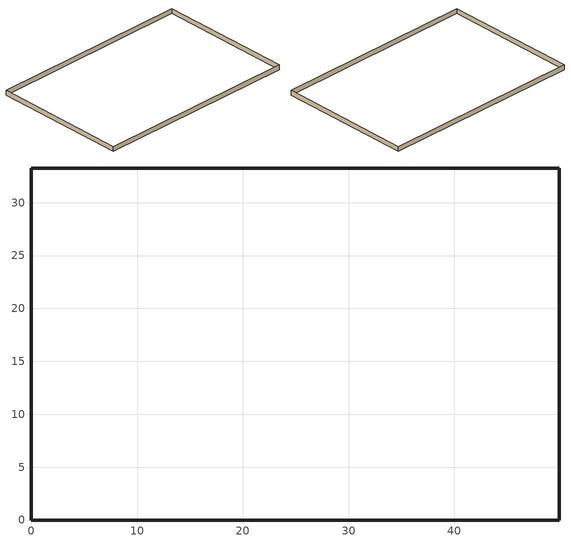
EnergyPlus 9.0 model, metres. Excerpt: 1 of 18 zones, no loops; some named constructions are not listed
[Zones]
MidFloor_Plenum
 wall outside (nonres_ext_wall): 49.91,33.27 0,33.27 0,0 49.91,0 49.91,33.27 z6.71:7.92
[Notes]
PACU_VAV_mid_OA_Controller, PACU_VAV_mid_CoolC DXCoil
PACU_VAV_top_OA_Controller, PACU_VAV_top_CoolC DXCoil
END ECONOMIZER MAP
GPARM parameters as input:
Case = ASHRAE901_OfficeMedium_STD2019_InternationalFalls
annual_run = yes
slab_gtp = National_OfficeMedium_ASHRAE901_STD2016_Zone7_nonres_MN-InternationalFalls-MN.gtp
basement_tempt = OfficeMedium_STD2007_Duluth_bsmt.idf
avg_oa_tempt_ip = 37.925
maxdiff_oa_tempt_ip = 65.88
ext_wall_type = SteelFramedWall
nonres_ext_wall_ufactor = 0.278234887
roof_type = LightweightRoof
nonres_roof_ufactor = 0.158991364
roof_emissivity = 0.9
roof_solar_absorp = 0.7
nonres_window =
economizer = DifferentialDryBulb
skip_economizer_control = No
sidelighting_control = yes_AY
LPD_office = 6.888902667
exterior_lights_watts = 0
exterior_lights_watts_a = 519.2
exterior_lights_watts_b = 375.7
avg_oa_tempt = 3.291666667
maxdiff_oa_tempt = 36.6
oa_flow_per_area = 0.000431773
SAT_reset_switch = Yes
SAT_reset_T = 15.6
door_infil = 0.678659786
frac_ofpk = 0.131
damper_sched = MinOA_MotorizedDamper_Sched
economizer_lockout = LockoutWithHeating
heating_damper_act = Normal
add_ck_pacu_vav_bot = Yes
add_ck_pacu_vav_mid = Yes
add_ck_pacu_vav_top = Yes
core_bottom_mdp = 0.3
perimeter_bot_zn_1_mdp = 0.3
perimeter_bot_zn_2_mdp = 0.3
